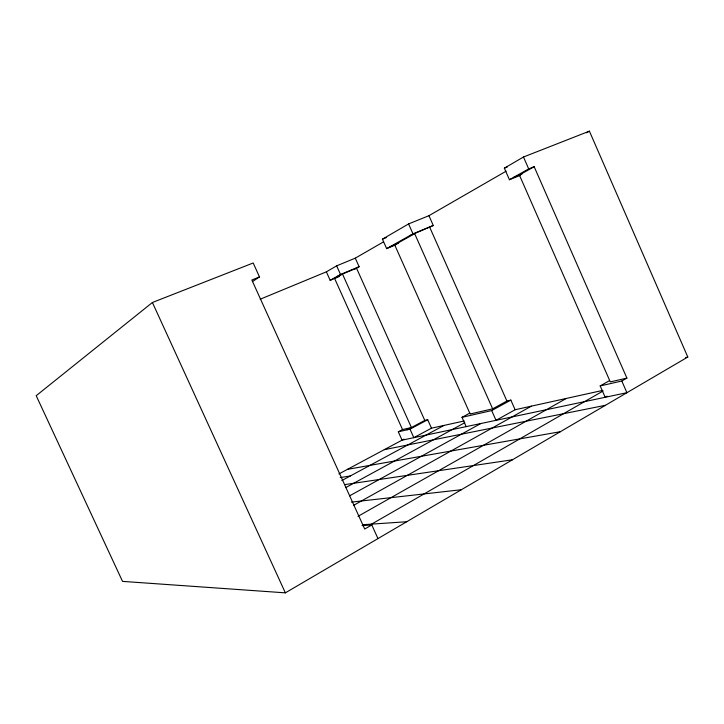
<?xml version="1.0" encoding="UTF-8"?>
<svg xmlns="http://www.w3.org/2000/svg" width="724" height="724" viewBox="0 0 724 724"><rect width="100%" height="100%" fill="white"/><g stroke="black" fill="none" stroke-linecap="round" stroke-linejoin="round"><path stroke-width="1.09" d="M252.414 281.609L259.491 276.921L253.183 262.984L152.402 302.496L36.2 395.693L122.528 581.381L285.365 592.847L687.8 357.032L589.408 131.153L523.479 157.008L504.347 168.149L509.434 179.715L520.538 175.235M260.178 299.229L326.361 271.835L336.651 265.844L355.276 258.151L383.611 241.816M394.942 245.174L386.652 248.613L382.435 239.164L408.58 223.933L428.934 215.689L506.112 171.19M607.038 396.2L605.164 397.286L600.169 385.937L609.59 380.571M369.692 525.217L602.992 391.032M377.955 538.584L371.792 524.963L364.715 529.036L251.852 279.989L259.491 276.921M600.169 385.937L621.807 381.023L626.903 378.1L534.167 166.71L528.701 168.909L509.434 179.715M586.458 132.827L589.408 131.153M357.991 516.339L566.322 398.435M326.361 271.835L330.171 280.306L340.533 274.496L359.113 266.713L355.276 258.151M386.652 248.613L412.988 233.834L433.278 225.472L428.934 215.689M534.167 166.71L519.37 175L610.296 381.901L626.903 378.1M353.629 505.325L531.38 406.146M354.733 269.147L359.113 266.713M409.567 235.762L433.278 225.472M602.73 390.408L515.126 409.739L496.021 420.327L491.686 410.58L462.012 417.323L466.166 426.626M349.583 495.831L480.754 423.549M492.646 408.834L414.662 233.653L394.671 244.848L470.157 413.992L492.646 408.834L506.927 401.033L510.845 400.11L515.126 409.739M491.686 410.58L510.845 400.11M345.819 487.56L464.781 422.716M341.791 480.573L443.975 425.431M462.012 417.323L469.867 413.078M464.193 420.97L431.486 428.183L413.829 437.667L409.992 429.142L398.309 431.794L402.064 440.156L626.93 392.698L621.807 381.023M338.923 473.921L404.001 439.115M409.992 429.142L427.703 419.748L431.486 428.183M398.309 431.794L402.535 429.558L411.413 427.522L342.488 274.034L334.606 278.45L402.535 429.558M407.15 429.784L424.789 420.427L427.703 419.748M338.008 275.916L356.525 268.151L424.789 420.427M330.171 280.306L339.565 276.369M389.693 246.911L398.616 243.21M382.435 239.164L386.598 237.472M513.959 177.181L522.348 173.796M504.347 168.149L507.388 166.954M685.601 357.556L687.8 357.032M384.263 449.676L605.418 405.304M347.475 469.351L560.385 431.694M340.208 477.596L350.38 475.94M344.751 484.618L512.447 459.776M351.421 502.112L461.333 489.732M362.715 524.728L406.707 521.742M362.054 525.606L371.792 524.963M152.402 302.496L285.365 592.847M336.651 265.844L340.533 274.496M408.58 223.933L412.988 233.834M429.775 227.417L506.927 401.033M523.479 157.008L528.701 168.909"/></g></svg>
